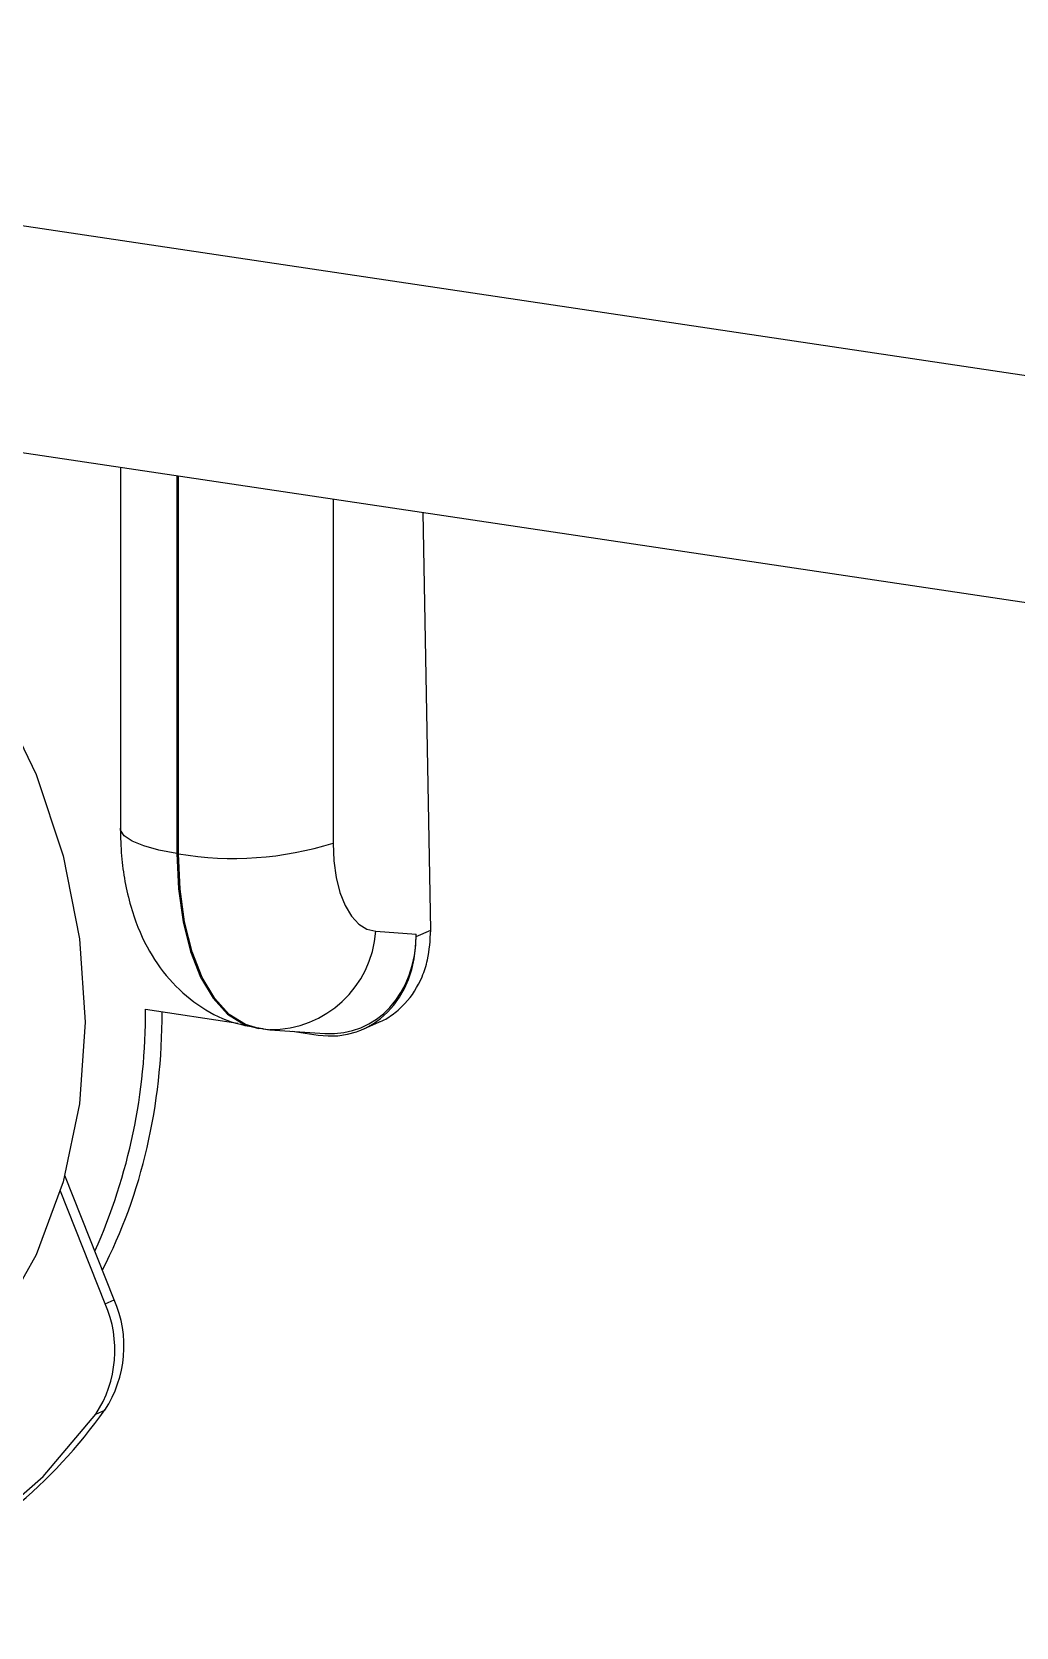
# Model space of a CAD drawing. Header units: millimetres. Extents: x 12 to 854, y 4 to 555.
# Drawn here: x 710.71 to 719.84, y 403.4 to 418.19 of the extents above; entities that cross this region are included whole.
import ezdxf

# ---------------------------------------------------------------- set-up
doc = ezdxf.new("R2010")
doc.units = ezdxf.units.MM

msp = doc.modelspace()

# ---------------------------------------------------------------- linework, layer by layer
at = {"color": 7, "linetype": 'Continuous', "lineweight": 25}
for p, q in [((688.57, 419.689), (721.565, 414.759)), ((686.088, 417.956), (723.972, 412.295)), ((711.53, 414.154), (711.53, 410.807)), ((712.055, 414.075), (712.055, 410.572)), ((712.07, 410.57), (712.07, 414.073)), ((713.504, 413.859), (713.504, 410.669)), ((714.409, 409.863), (714.338, 413.734)), ((712.055, 410.572), (712.07, 410.57)), ((713.899, 409.851), (714.274, 409.825)), ((714.274, 409.803), (714.409, 409.863)), ((714.274, 409.803), (714.274, 409.825)), ((711.763, 409.128), (712.619, 409)), ((712.801, 408.953), (712.815, 408.951)), ((712.854, 408.946), (712.815, 408.951)), ((712.854, 408.946), (712.917, 408.939)), ((712.917, 408.939), (713.428, 408.904)), ((713.123, 408.925), (713.365, 408.889)), ((713.76, 408.934), (713.934, 409.012)), ((711.473, 406.436), (711.016, 407.587)), ((711.389, 406.398), (710.974, 407.442)), ((711.389, 406.398), (711.473, 406.436)), ((711.302, 405.375), (711.386, 405.413))]:
    msp.add_line(p, q, dxfattribs=at)
at = {"color": 7, "linetype": 'Continuous', "lineweight": 25, "flags": 128}
for points in [[(710.404, 412.019), (710.748, 411.304), (710.999, 410.552), (711.152, 409.782), (711.203, 409.01), (711.152, 408.253), (710.999, 407.528), (710.748, 406.851), (710.404, 406.239)], [(712.055, 410.572), (711.888, 410.603), (711.747, 410.642), (711.638, 410.687), (711.566, 410.737), (711.532, 410.789), (711.53, 410.807)], [(712.055, 410.572), (712.069, 410.245), (712.111, 409.94), (712.18, 409.664), (712.274, 409.425), (712.39, 409.23), (712.525, 409.083), (712.677, 408.988), (712.801, 408.953)], [(712.815, 408.951), (712.691, 408.986), (712.54, 409.08), (712.405, 409.227), (712.288, 409.423), (712.195, 409.662), (712.126, 409.938), (712.084, 410.243), (712.07, 410.57)], [(713.504, 410.669), (713.511, 410.504), (713.532, 410.35), (713.567, 410.211), (713.614, 410.091), (713.673, 409.993), (713.741, 409.918), (713.817, 409.871), (713.899, 409.851)], [(702.159, 406.741), (702.646, 406.017), (703.207, 405.36), (703.831, 404.783), (704.509, 404.297), (705.227, 403.909), (705.972, 403.627), (706.73, 403.457), (707.489, 403.4), (708.234, 403.459), (708.952, 403.633), (709.629, 403.917), (710.254, 404.307), (710.815, 404.796), (711.302, 405.375)]]:
    msp.add_lwpolyline(points, dxfattribs=at)
at = {"color": 7, "linetype": 'Continuous', "lineweight": 25}
for centre, radius, start, end in [((712.58, 413.6), 3.073, 260.4404, 287.4938), ((712.924, 409.917), 0.977, 269.5941, 356.1496), ((706.361, 409.087), 5.402, 335.9565, 0.4394), ((710.482, 406.005), 1.081, 326.7887, 23.4978), ((710.398, 405.967), 1.081, 326.7887, 23.4978), ((707.536, 408.143), 4.719, 294.344, 324.6651)]:
    msp.add_arc(centre, radius, start, end, dxfattribs=at)
for centre, major_axis, ratio, start_param, end_param in [((713.365, 409.961), (-0.37, 1.014), 0.818873, 2.792179, 4.293735), ((713.365, 409.939), (-0.37, 1.014), 0.818873, 2.722939, 4.293735), ((707.095, 409.917), (-2.546, 4.953), 0.826734, 3.672436, 4.15911)]:
    msp.add_ellipse(centre, major_axis=major_axis, ratio=ratio, start_param=start_param, end_param=end_param, dxfattribs=at)
for points, knots in [([(711.53, 410.807), (711.532, 410.721), (711.539, 410.472), (711.609, 410.096), (711.759, 409.712), (711.971, 409.401), (712.237, 409.162), (712.553, 408.994), (712.786, 408.959), (712.903, 408.942)], [0, 0, 0, 0, 0.096675, 0.280258, 0.442271, 0.588, 0.726885, 0.863551, 1, 1, 1, 1]), ([(713.934, 409.013), (713.937, 409.014), (713.985, 409.03), (714.066, 409.085), (714.21, 409.209), (714.317, 409.382), (714.396, 409.617), (714.404, 409.769), (714.409, 409.863)], [0, 0, 0, 0, 0.010219, 0.154889, 0.299544, 0.591597, 0.745787, 1, 1, 1, 1])]:
    msp.add_open_spline(points, degree=3, knots=knots, dxfattribs=at)

doc.saveas('drawing.dxf')
